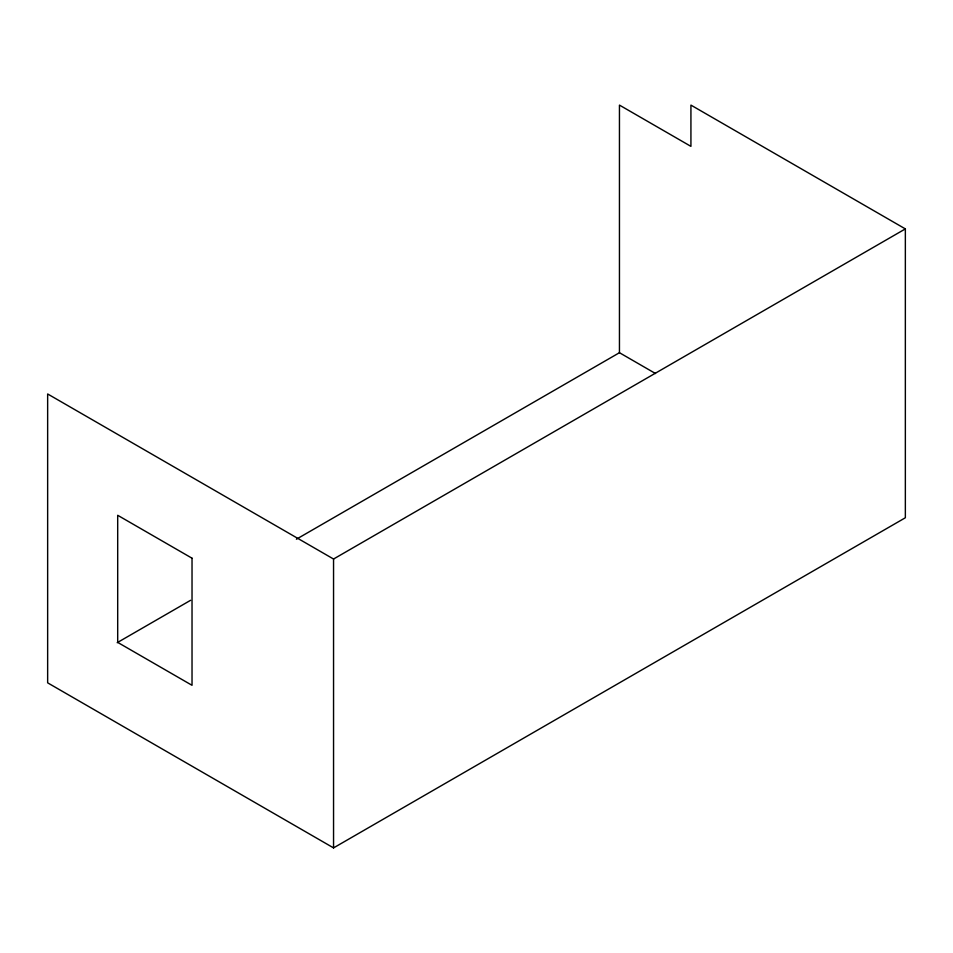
<?xml version="1.0" encoding="UTF-8"?>
<svg xmlns="http://www.w3.org/2000/svg" width="953" height="953" viewBox="0 0 953 953"><rect width="100%" height="100%" fill="white"/><g stroke="black" fill="none" stroke-linecap="round" stroke-linejoin="round"><path stroke-width="1.43" d="M117.195 642.679L190.6 600.295M296.407 539.207L619.45 352.705L655.509 373.528M333.55 559.03L905.35 228.899L905.35 517.765L333.55 847.896L47.65 682.836L47.65 393.97L333.55 559.03L333.55 847.896M905.35 228.899L690.925 105.104L690.925 146.369L619.45 105.104L619.45 352.705M192.029 558.208L117.695 515.287L117.695 642.393L192.029 685.302L192.029 558.208"/></g></svg>
